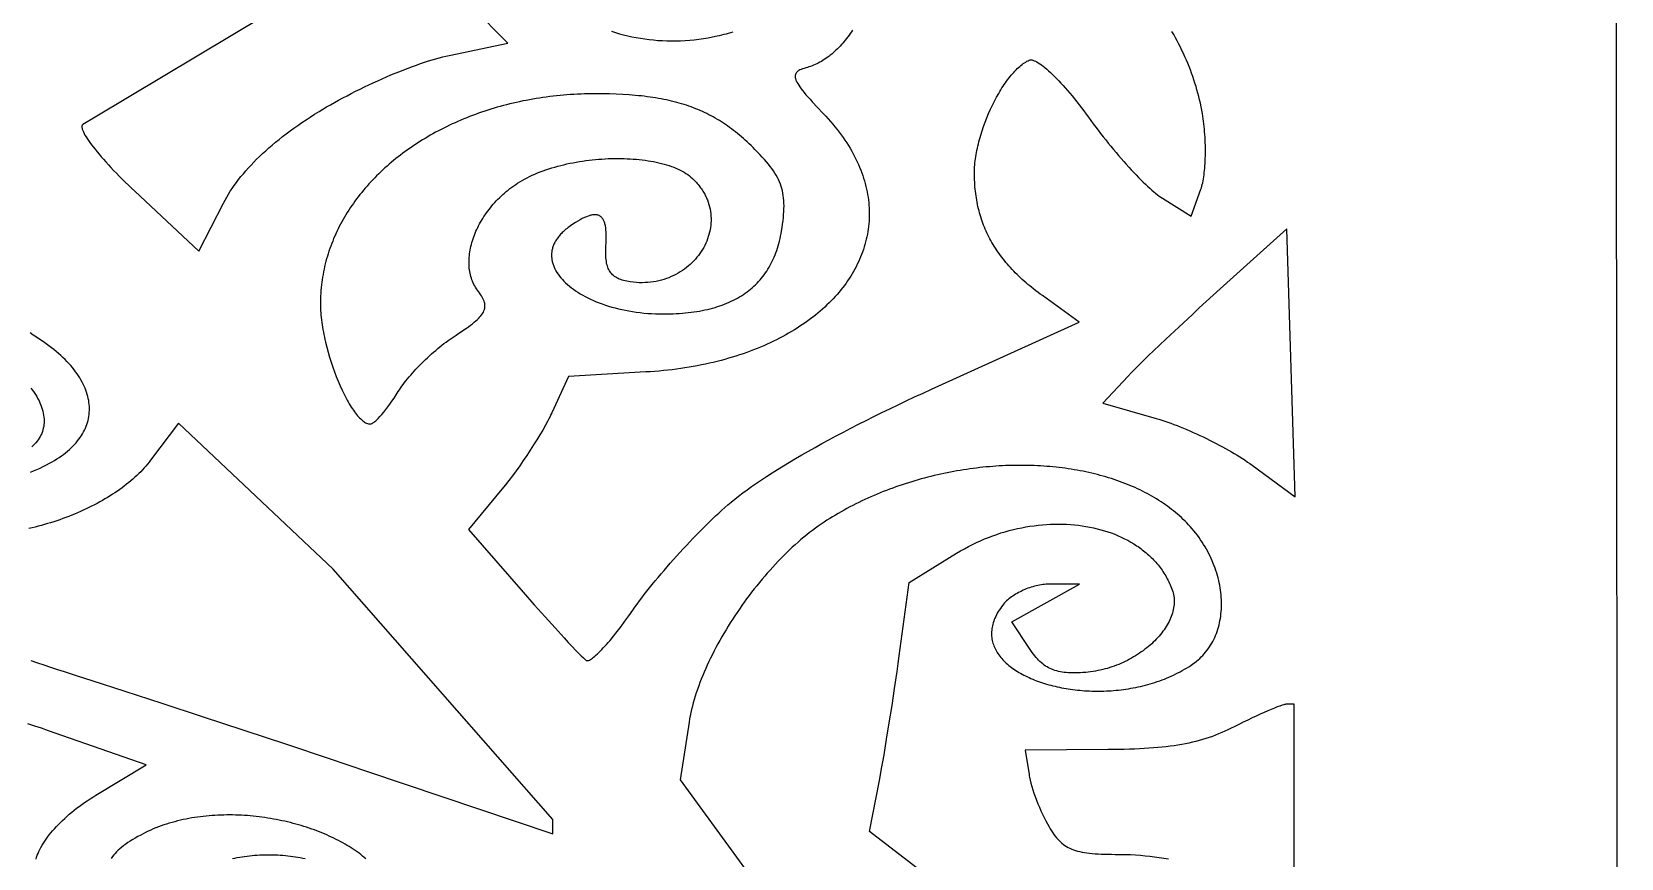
# Model space of a CAD drawing. Extents: x -500 to 500, y -999 to 1001.
# Drawn here: x 70.2 to 499.9, y 65.8 to 289.3 of the extents above; entities that cross this region are included whole.
import ezdxf

# ---------------------------------------------------------------- set-up
doc = ezdxf.new("R2010")
doc.units = 0
doc.layers.add('LAYER_1', color=18, linetype='CONTINUOUS')

msp = doc.modelspace()

# ---------------------------------------------------------------- linework, layer by layer
at = {"layer": 'LAYER_1'}
for points in [[(-0.07, -999.47), (499.93, -999.47), (497.95, 1000.53), (-500.07, 1000.53), (-500.07, -999.47)], [(184.93, 207.26), (185.69, 207.75), (186.41, 208.22), (187.08, 208.67), (187.72, 209.11), (188.31, 209.53), (188.87, 209.94), (189.38, 210.34), (189.86, 210.72), (190.3, 211.1), (190.7, 211.46), (191.06, 211.82), (191.39, 212.17), (191.68, 212.51), (191.94, 212.84), (192.16, 213.18), (192.34, 213.5), (192.49, 213.83), (192.55, 213.99), (192.61, 214.15), (192.65, 214.32), (192.69, 214.48), (192.72, 214.64), (192.74, 214.8), (192.75, 214.96), (192.76, 215.13), (192.76, 215.29), (192.75, 215.45), (192.73, 215.62), (192.7, 215.78), (192.63, 216.12), (192.52, 216.45), (192.38, 216.8), (192.22, 217.15), (192.03, 217.51), (191.8, 217.88), (191.55, 218.26), (191.28, 218.65), (190.97, 219.05), (190.7, 219.42), (190.44, 219.79), (190.2, 220.18), (189.98, 220.57), (189.77, 220.97), (189.57, 221.38), (189.4, 221.8), (189.23, 222.22), (189.09, 222.65), (188.95, 223.09), (188.84, 223.54), (188.74, 223.99), (188.65, 224.44), (188.58, 224.9), (188.52, 225.37), (188.48, 225.84), (188.45, 226.32), (188.44, 226.8), (188.44, 227.28), (188.46, 227.77), (188.48, 228.26), (188.53, 228.76), (188.59, 229.25), (188.66, 229.75), (188.74, 230.25), (188.84, 230.76), (188.95, 231.26), (189.08, 231.77), (189.22, 232.28), (189.37, 232.79), (189.53, 233.29), (189.71, 233.8), (189.9, 234.31), (190.11, 234.82), (190.32, 235.33), (190.55, 235.83), (190.79, 236.34), (191.05, 236.84), (191.31, 237.34), (191.59, 237.84), (191.88, 238.34), (192.18, 238.83), (192.49, 239.32), (192.82, 239.81), (193.15, 240.29), (193.5, 240.77), (193.86, 241.24), (194.23, 241.71), (194.61, 242.18), (195, 242.64), (195.41, 243.09), (195.82, 243.54), (196.25, 243.98), (196.68, 244.41), (197.13, 244.84), (197.58, 245.26), (198.05, 245.68), (198.53, 246.08), (199.01, 246.48), (199.51, 246.87), (200.01, 247.25), (200.53, 247.63), (201.06, 247.99), (201.59, 248.34), (202.2, 248.73), (202.83, 249.1), (203.48, 249.46), (204.15, 249.81), (204.83, 250.15), (205.53, 250.48), (206.25, 250.8), (206.98, 251.1), (207.72, 251.4), (208.47, 251.68), (209.24, 251.95), (210.02, 252.21), (210.81, 252.46), (211.61, 252.7), (212.42, 252.93), (213.24, 253.14), (214.07, 253.35), (214.9, 253.54), (215.74, 253.72), (216.59, 253.89), (217.44, 254.04), (218.3, 254.19), (219.16, 254.32), (220.02, 254.45), (220.89, 254.56), (221.75, 254.66), (222.62, 254.74), (223.49, 254.82), (224.36, 254.88), (225.23, 254.94), (226.09, 254.98), (226.95, 255.01), (227.81, 255.02), (228.66, 255.03), (229.51, 255.02), (230.36, 255), (231.2, 254.97), (232.03, 254.93), (232.85, 254.88), (233.66, 254.81), (234.47, 254.73), (235.27, 254.65), (236.05, 254.54), (236.83, 254.43), (237.59, 254.3), (238.34, 254.17), (239.07, 254.02), (239.79, 253.86), (240.5, 253.68), (241.19, 253.5), (241.87, 253.3), (242.53, 253.09), (243.17, 252.87), (243.79, 252.63), (244.39, 252.38), (244.98, 252.13), (245.54, 251.85), (246.08, 251.57), (246.6, 251.28), (247.1, 250.97), (247.57, 250.65), (248.02, 250.31), (248.44, 249.97), (248.84, 249.61), (249.12, 249.34), (249.39, 249.07), (249.66, 248.8), (249.91, 248.52), (250.16, 248.24), (250.39, 247.96), (250.62, 247.67), (250.84, 247.39), (251.06, 247.1), (251.26, 246.81), (251.46, 246.52), (251.65, 246.22), (251.83, 245.93), (252, 245.63), (252.16, 245.33), (252.32, 245.03), (252.47, 244.73), (252.61, 244.42), (252.74, 244.12), (252.87, 243.81), (253.1, 243.2), (253.3, 242.58), (253.46, 241.95), (253.6, 241.33), (253.71, 240.7), (253.8, 240.07), (253.85, 239.45), (253.88, 238.82), (253.88, 238.19), (253.85, 237.56), (253.79, 236.94), (253.71, 236.32), (253.61, 235.7), (253.47, 235.09), (253.32, 234.48), (253.14, 233.88), (252.93, 233.28), (252.7, 232.69), (252.45, 232.11), (252.18, 231.53), (251.88, 230.97), (251.56, 230.41), (251.22, 229.87), (250.85, 229.33), (250.47, 228.81), (250.07, 228.3), (249.64, 227.8), (249.2, 227.32), (248.74, 226.85), (248.25, 226.39), (247.75, 225.95), (247.23, 225.53), (246.7, 225.12), (246.14, 224.73), (245.57, 224.36), (244.99, 224), (244.38, 223.67), (243.77, 223.36), (243.13, 223.07), (242.48, 222.79), (241.82, 222.55), (241.14, 222.32), (240.45, 222.12), (239.74, 221.94), (239.03, 221.79), (238.3, 221.66), (237.55, 221.56), (236.8, 221.48), (236.04, 221.44), (235.26, 221.42), (234.47, 221.43), (233.68, 221.47), (232.87, 221.53), (232.05, 221.63), (231.57, 221.71), (231.1, 221.8), (230.65, 221.89), (230.23, 222), (229.82, 222.12), (229.44, 222.26), (229.07, 222.4), (228.72, 222.56), (228.4, 222.74), (228.09, 222.92), (227.8, 223.12), (227.52, 223.34), (227.27, 223.57), (227.03, 223.82), (226.81, 224.08), (226.61, 224.36), (226.42, 224.65), (226.25, 224.96), (226.1, 225.29), (225.96, 225.64), (225.84, 226.01), (225.73, 226.39), (225.64, 226.79), (225.57, 227.22), (225.51, 227.66), (225.46, 228.12), (225.43, 228.6), (225.41, 229.11), (225.4, 229.63), (225.41, 230.18), (225.43, 230.75), (225.46, 231.34), (225.51, 232.19), (225.54, 232.99), (225.55, 233.74), (225.54, 234.45), (225.51, 235.11), (225.46, 235.73), (225.39, 236.31), (225.3, 236.84), (225.24, 237.09), (225.18, 237.32), (225.12, 237.55), (225.05, 237.77), (224.97, 237.97), (224.89, 238.16), (224.8, 238.35), (224.71, 238.52), (224.61, 238.68), (224.5, 238.83), (224.39, 238.97), (224.28, 239.1), (224.15, 239.22), (224.03, 239.33), (223.89, 239.42), (223.75, 239.51), (223.61, 239.59), (223.45, 239.65), (223.3, 239.71), (223.13, 239.75), (222.96, 239.78), (222.78, 239.81), (222.6, 239.82), (222.41, 239.82), (222.22, 239.81), (222.01, 239.79), (221.8, 239.76), (221.59, 239.73), (221.37, 239.68), (221.14, 239.61), (220.9, 239.54), (220.66, 239.46), (220.16, 239.27), (219.63, 239.04), (219.07, 238.76), (218.48, 238.45), (217.87, 238.1), (217.22, 237.7), (216.55, 237.27), (215.85, 236.79), (215.53, 236.57), (215.23, 236.35), (214.94, 236.13), (214.66, 235.9), (214.39, 235.68), (214.13, 235.45), (213.88, 235.22), (213.64, 234.99), (213.41, 234.75), (213.19, 234.52), (212.98, 234.28), (212.78, 234.05), (212.59, 233.81), (212.41, 233.57), (212.24, 233.33), (212.07, 233.09), (211.92, 232.85), (211.78, 232.6), (211.65, 232.36), (211.53, 232.11), (211.41, 231.87), (211.31, 231.62), (211.21, 231.38), (211.13, 231.13), (211.05, 230.88), (210.98, 230.63), (210.92, 230.38), (210.87, 230.13), (210.83, 229.88), (210.8, 229.63), (210.78, 229.38), (210.76, 229.13), (210.76, 228.88), (210.76, 228.63), (210.77, 228.38), (210.79, 228.13), (210.82, 227.88), (210.86, 227.63), (210.9, 227.38), (210.96, 227.13), (211.02, 226.88), (211.09, 226.63), (211.17, 226.39), (211.25, 226.14), (211.35, 225.89), (211.45, 225.64), (211.68, 225.15), (211.93, 224.67), (212.22, 224.18), (212.54, 223.7), (212.89, 223.23), (213.27, 222.76), (213.67, 222.29), (214.1, 221.84), (214.57, 221.38), (215.05, 220.94), (215.57, 220.5), (216.11, 220.07), (216.68, 219.65), (217.27, 219.23), (217.88, 218.83), (218.52, 218.44), (219.19, 218.05), (219.88, 217.68), (220.59, 217.31), (221.32, 216.96), (222.08, 216.62), (222.85, 216.29), (223.65, 215.98), (224.47, 215.67), (225.31, 215.39), (226.16, 215.11), (227.04, 214.85), (227.93, 214.61), (228.85, 214.38), (229.78, 214.16), (230.73, 213.96), (231.69, 213.78), (232.67, 213.62), (233.67, 213.47), (234.68, 213.34), (235.7, 213.23), (236.75, 213.14), (237.8, 213.07), (238.87, 213.02), (239.95, 212.99), (241.04, 212.98), (241.92, 212.98), (242.78, 213), (243.63, 213.03), (244.47, 213.07), (245.3, 213.12), (246.12, 213.18), (246.92, 213.25), (247.71, 213.33), (248.49, 213.42), (249.26, 213.53), (250.02, 213.64), (250.76, 213.77), (251.49, 213.9), (252.21, 214.05), (252.92, 214.21), (253.62, 214.38), (254.3, 214.56), (254.97, 214.75), (255.63, 214.96), (256.28, 215.17), (256.92, 215.39), (257.54, 215.63), (258.15, 215.88), (258.75, 216.13), (259.34, 216.4), (259.92, 216.68), (260.48, 216.97), (261.04, 217.27), (261.58, 217.59), (262.1, 217.91), (262.62, 218.24), (263.13, 218.59), (263.62, 218.94), (264.1, 219.31), (264.57, 219.69), (265.02, 220.08), (265.47, 220.48), (265.9, 220.89), (266.32, 221.31), (266.73, 221.74), (267.13, 222.19), (267.51, 222.64), (267.88, 223.11), (268.24, 223.58), (268.59, 224.07), (268.93, 224.57), (269.25, 225.08), (269.57, 225.6), (269.87, 226.13), (270.15, 226.67), (270.43, 227.22), (270.7, 227.79), (270.95, 228.36), (271.19, 228.95), (271.42, 229.54), (271.63, 230.15), (271.84, 230.77), (272.03, 231.4), (272.21, 232.04), (272.38, 232.69), (272.54, 233.36), (272.68, 234.03), (272.82, 234.71), (272.94, 235.41), (273.09, 236.37), (273.22, 237.29), (273.33, 238.18), (273.43, 239.04), (273.5, 239.87), (273.56, 240.67), (273.59, 241.44), (273.6, 242.19), (273.59, 242.91), (273.56, 243.62), (273.5, 244.3), (273.41, 244.97), (273.31, 245.62), (273.17, 246.25), (273.02, 246.88), (272.83, 247.49), (272.62, 248.1), (272.38, 248.7), (272.11, 249.3), (271.81, 249.89), (271.48, 250.48), (271.12, 251.08), (270.73, 251.68), (270.31, 252.28), (269.86, 252.88), (269.38, 253.5), (268.86, 254.13), (268.3, 254.77), (267.72, 255.42), (267.09, 256.09), (266.44, 256.77), (265.74, 257.48), (265.22, 258), (264.7, 258.51), (264.18, 259.01), (263.65, 259.49), (263.13, 259.97), (262.61, 260.44), (262.08, 260.89), (261.55, 261.34), (261.02, 261.77), (260.49, 262.2), (259.96, 262.62), (259.42, 263.02), (258.89, 263.42), (258.34, 263.81), (257.8, 264.18), (257.25, 264.55), (256.7, 264.91), (256.15, 265.26), (255.59, 265.6), (255.03, 265.93), (254.46, 266.25), (253.89, 266.56), (253.31, 266.86), (252.73, 267.16), (252.14, 267.44), (251.55, 267.72), (250.95, 267.98), (250.34, 268.24), (249.73, 268.49), (249.11, 268.74), (248.49, 268.97), (247.86, 269.19), (247.22, 269.41), (246.57, 269.62), (245.92, 269.82), (245.25, 270.02), (244.58, 270.2), (243.91, 270.38), (243.22, 270.55), (242.52, 270.71), (241.82, 270.86), (241.1, 271.01), (240.38, 271.15), (239.65, 271.28), (238.9, 271.41), (238.15, 271.53), (237.38, 271.64), (236.61, 271.74), (235.82, 271.84), (235.03, 271.93), (234.22, 272.01), (233.4, 272.09), (231.73, 272.22), (230, 272.33), (228.23, 272.41), (226.4, 272.47), (224.52, 272.51), (222.58, 272.52), (221.61, 272.51), (220.65, 272.5), (219.68, 272.48), (218.73, 272.45), (217.77, 272.4), (216.82, 272.35), (215.87, 272.3), (214.93, 272.23), (213.99, 272.15), (213.05, 272.07), (212.12, 271.97), (211.19, 271.87), (210.26, 271.76), (209.34, 271.64), (208.42, 271.51), (207.51, 271.37), (206.6, 271.23), (205.7, 271.08), (204.8, 270.91), (203.9, 270.74), (203.01, 270.57), (202.12, 270.38), (201.24, 270.19), (200.36, 269.98), (199.49, 269.77), (198.62, 269.56), (197.76, 269.33), (196.9, 269.1), (196.05, 268.86), (195.2, 268.61), (194.36, 268.35), (193.52, 268.09), (192.69, 267.81), (191.86, 267.54), (191.04, 267.25), (190.22, 266.95), (189.41, 266.65), (188.61, 266.35), (187.81, 266.03), (187.02, 265.71), (186.23, 265.38), (185.45, 265.04), (184.67, 264.7), (183.9, 264.35), (183.14, 263.99), (182.38, 263.62), (181.63, 263.25), (180.89, 262.88), (180.15, 262.49), (179.42, 262.1), (178.7, 261.7), (177.98, 261.3), (177.27, 260.89), (176.56, 260.47), (175.87, 260.05), (175.18, 259.62), (174.49, 259.18), (173.82, 258.74), (173.15, 258.29), (172.49, 257.84), (171.83, 257.38), (171.18, 256.91), (170.54, 256.44), (169.91, 255.96), (169.29, 255.48), (168.67, 254.99), (168.06, 254.49), (167.46, 253.99), (166.87, 253.49), (166.28, 252.98), (165.7, 252.46), (165.13, 251.94), (164.57, 251.41), (164.02, 250.87), (163.47, 250.34), (162.94, 249.79), (162.41, 249.24), (161.89, 248.69), (161.38, 248.13), (160.87, 247.57), (160.38, 247), (159.89, 246.42), (159.42, 245.85), (158.95, 245.26), (158.49, 244.67), (158.04, 244.08), (157.6, 243.48), (157.17, 242.88), (156.75, 242.28), (156.34, 241.66), (155.93, 241.05), (155.54, 240.43), (155.15, 239.81), (154.78, 239.18), (154.41, 238.54), (154.06, 237.91), (153.71, 237.27), (153.38, 236.62), (153.05, 235.97), (152.74, 235.32), (152.43, 234.67), (152.14, 234.01), (151.85, 233.34), (151.58, 232.67), (151.31, 232), (151.06, 231.33), (150.82, 230.65), (150.58, 229.97), (150.36, 229.28), (150.15, 228.59), (149.95, 227.9), (149.76, 227.21), (149.58, 226.51), (149.41, 225.81), (149.26, 225.1), (149.11, 224.4), (148.98, 223.68), (148.86, 222.97), (148.74, 222.25), (148.64, 221.54), (148.56, 220.81), (148.48, 220.09), (148.41, 219.36), (148.36, 218.63), (148.32, 217.9), (148.29, 217.16), (148.27, 216.42), (148.26, 215.68), (148.27, 215.1), (148.29, 214.5), (148.32, 213.89), (148.36, 213.27), (148.41, 212.64), (148.47, 212), (148.55, 211.36), (148.63, 210.71), (148.73, 210.06), (148.83, 209.4), (148.94, 208.73), (149.07, 208.06), (149.2, 207.39), (149.34, 206.71), (149.49, 206.03), (149.64, 205.35), (149.98, 203.99), (150.35, 202.63), (150.75, 201.28), (151.17, 199.93), (151.61, 198.61), (152.08, 197.3), (152.57, 196.02), (153.07, 194.77), (153.59, 193.56), (154.12, 192.39), (154.39, 191.82), (154.66, 191.27), (154.94, 190.73), (155.22, 190.2), (155.49, 189.68), (155.77, 189.18), (156.05, 188.7), (156.34, 188.23), (156.62, 187.78), (156.9, 187.34), (157.19, 186.93), (157.47, 186.53), (157.75, 186.15), (158.03, 185.79), (158.31, 185.45), (158.59, 185.14), (158.87, 184.84), (159.15, 184.57), (159.42, 184.32), (159.7, 184.09), (159.97, 183.89), (160.23, 183.71), (160.5, 183.56), (160.76, 183.44), (161.02, 183.34), (161.27, 183.27), (161.52, 183.22), (161.76, 183.21), (161.88, 183.22), (162.01, 183.25), (162.15, 183.31), (162.3, 183.39), (162.46, 183.49), (162.64, 183.61), (162.82, 183.74), (163.01, 183.9), (163.22, 184.08), (163.43, 184.27), (163.87, 184.72), (164.35, 185.22), (164.85, 185.79), (165.38, 186.42), (165.92, 187.1), (166.47, 187.82), (167.04, 188.59), (167.61, 189.4), (168.18, 190.24), (168.75, 191.11), (169.32, 192), (169.61, 192.46), (169.92, 192.93), (170.26, 193.41), (170.62, 193.9), (170.99, 194.4), (171.39, 194.9), (171.8, 195.41), (172.23, 195.93), (172.68, 196.45), (173.14, 196.97), (173.61, 197.5), (174.1, 198.02), (174.59, 198.55), (175.1, 199.07), (175.62, 199.59), (176.15, 200.11), (176.68, 200.63), (177.22, 201.14), (177.77, 201.65), (178.32, 202.15), (178.88, 202.64), (179.43, 203.12), (179.99, 203.6), (180.55, 204.06), (181.11, 204.51), (181.67, 204.95), (182.23, 205.37), (182.78, 205.78), (183.33, 206.18), (183.87, 206.56), (184.4, 206.92)], [(391.53, 219.74), (389.66, 218.05), (387.77, 216.33), (385.88, 214.6), (383.99, 212.86), (380.3, 209.43), (376.79, 206.13), (375.13, 204.56), (373.56, 203.06), (372.09, 201.64), (370.73, 200.31), (369.49, 199.1), (368.39, 197.99), (367.44, 197.02), (366.65, 196.19), (359.79, 188.88), (374.2, 184.74), (374.95, 184.51), (375.73, 184.27), (376.52, 184.01), (377.33, 183.73), (378.16, 183.43), (378.99, 183.12), (379.85, 182.79), (380.71, 182.45), (381.58, 182.1), (382.46, 181.73), (383.34, 181.35), (384.23, 180.96), (385.11, 180.56), (386, 180.15), (386.89, 179.73), (387.78, 179.3), (388.66, 178.87), (389.53, 178.42), (390.4, 177.98), (391.25, 177.53), (392.1, 177.07), (392.93, 176.62), (393.75, 176.16), (394.55, 175.69), (395.34, 175.23), (396.1, 174.77), (396.84, 174.31), (397.57, 173.85), (398.26, 173.4), (398.93, 172.94), (399.57, 172.5), (400.18, 172.05), (411.76, 163.52), (409.56, 235.98)]]:
    msp.add_lwpolyline(points, close=True, dxfattribs=at)
for points in [[(179.7, 321.55), (87.36, 266.18), (84.08, 264.25), (84.01, 264.2), (83.94, 264.13), (83.88, 264.06), (83.84, 263.97), (83.81, 263.88), (83.79, 263.77), (83.78, 263.66), (83.78, 263.53), (83.79, 263.4), (83.82, 263.26), (83.85, 263.11), (83.89, 262.95), (84.01, 262.6), (84.18, 262.23), (84.38, 261.82), (84.62, 261.37), (84.9, 260.9), (85.22, 260.4), (85.57, 259.88), (85.96, 259.32), (86.39, 258.74), (86.85, 258.14), (87.34, 257.51), (87.87, 256.86), (88.42, 256.2), (89.01, 255.51), (89.62, 254.8), (90.27, 254.08), (90.94, 253.34), (91.64, 252.58), (92.37, 251.81), (93.12, 251.03), (93.89, 250.24), (94.69, 249.44), (95.51, 248.63), (96.35, 247.81), (97.21, 246.98), (98.09, 246.15), (115.38, 229.98), (122.05, 242.91), (122.48, 243.72), (122.93, 244.53), (123.41, 245.34), (123.91, 246.14), (124.44, 246.94), (124.99, 247.74), (125.56, 248.54), (126.16, 249.33), (126.78, 250.12), (127.43, 250.91), (128.1, 251.69), (128.8, 252.47), (129.51, 253.25), (130.26, 254.03), (131.03, 254.81), (131.82, 255.58), (132.64, 256.35), (133.48, 257.12), (134.34, 257.89), (135.24, 258.65), (136.15, 259.42), (137.1, 260.18), (138.06, 260.94), (139.05, 261.7), (140.07, 262.46), (141.11, 263.21), (142.18, 263.97), (143.28, 264.72), (144.4, 265.47), (145.54, 266.23), (146.71, 266.98), (147.91, 267.73), (148.92, 268.34), (149.95, 268.95), (151.01, 269.57), (152.09, 270.18), (153.2, 270.79), (154.32, 271.4), (155.47, 272), (156.62, 272.6), (157.79, 273.19), (158.97, 273.78), (160.16, 274.36), (161.36, 274.93), (162.55, 275.48), (163.75, 276.03), (164.95, 276.57), (166.15, 277.09), (167.34, 277.6), (168.52, 278.09), (169.7, 278.57), (170.86, 279.03), (172.01, 279.47), (173.14, 279.9), (174.25, 280.3), (175.34, 280.69), (176.41, 281.05), (177.45, 281.39), (178.46, 281.71), (179.45, 282), (180.4, 282.27), (181.32, 282.51), (182.2, 282.72), (183.04, 282.9), (198.97, 286.19), (189.33, 295.97)], [(292.13, 289.73), (291.82, 289.26), (291.51, 288.8), (291.18, 288.35), (290.85, 287.91), (290.52, 287.47), (290.17, 287.05), (289.83, 286.63), (289.48, 286.22), (289.12, 285.81), (288.76, 285.42), (288.39, 285.04), (288.02, 284.66), (287.64, 284.3), (287.26, 283.95), (286.88, 283.6), (286.49, 283.27), (286.1, 282.95), (285.71, 282.64), (285.31, 282.34), (284.91, 282.06), (284.5, 281.78), (284.1, 281.52), (283.69, 281.28), (283.28, 281.04), (282.86, 280.82), (282.45, 280.61), (282.03, 280.42), (281.61, 280.24), (281.19, 280.07), (280.77, 279.92), (280.35, 279.79), (279.93, 279.67), (279.46, 279.54), (279.02, 279.4), (278.62, 279.26), (278.25, 279.11), (277.92, 278.96), (277.62, 278.79), (277.49, 278.71), (277.36, 278.62), (277.25, 278.53), (277.14, 278.43), (277.05, 278.34), (276.96, 278.24), (276.88, 278.13), (276.82, 278.02), (276.76, 277.91), (276.71, 277.79), (276.67, 277.67), (276.65, 277.55), (276.63, 277.42), (276.62, 277.29), (276.62, 277.15), (276.63, 277), (276.65, 276.85), (276.68, 276.7), (276.73, 276.54), (276.78, 276.38), (276.84, 276.21), (276.91, 276.03), (277.09, 275.66), (277.31, 275.26), (277.57, 274.84), (277.88, 274.39), (278.22, 273.9), (278.62, 273.39), (279.05, 272.85), (279.53, 272.27), (280.06, 271.66), (280.63, 271.02), (281.25, 270.34), (282.62, 268.85), (284.19, 267.21), (284.87, 266.5), (285.52, 265.78), (286.16, 265.06), (286.78, 264.33), (287.38, 263.61), (287.96, 262.89), (288.51, 262.16), (289.05, 261.43), (289.58, 260.7), (290.08, 259.97), (290.56, 259.24), (291.02, 258.51), (291.47, 257.77), (291.89, 257.04), (292.3, 256.31), (292.69, 255.57), (293.06, 254.83), (293.41, 254.1), (293.74, 253.36), (294.05, 252.63), (294.35, 251.89), (294.63, 251.16), (294.88, 250.42), (295.13, 249.69), (295.35, 248.95), (295.55, 248.22), (295.74, 247.48), (295.91, 246.75), (296.06, 246.02), (296.19, 245.29), (296.31, 244.56), (296.41, 243.83), (296.49, 243.11), (296.56, 242.38), (296.6, 241.66), (296.63, 240.94), (296.64, 240.22), (296.64, 239.5), (296.62, 238.79), (296.58, 238.07), (296.52, 237.36), (296.45, 236.66), (296.36, 235.95), (296.26, 235.25), (296.14, 234.55), (296, 233.85), (295.84, 233.16), (295.67, 232.47), (295.49, 231.78), (295.28, 231.09), (295.06, 230.41), (294.83, 229.73), (294.58, 229.06), (294.31, 228.39), (294.03, 227.72), (293.73, 227.06), (293.42, 226.4), (293.09, 225.75), (292.75, 225.1), (292.39, 224.46), (292.01, 223.82), (291.62, 223.18), (291.22, 222.55), (290.8, 221.92), (290.36, 221.3), (289.91, 220.69), (289.45, 220.08), (288.97, 219.47), (288.47, 218.87), (287.96, 218.28), (287.44, 217.69), (286.9, 217.11), (286.35, 216.53), (285.78, 215.96), (285.2, 215.4), (284.61, 214.84), (284, 214.29), (283.38, 213.74), (282.74, 213.21), (282.09, 212.67), (281.43, 212.15), (280.75, 211.63), (280.06, 211.12), (279.36, 210.62), (278.64, 210.12), (277.91, 209.63), (277.16, 209.15), (276.41, 208.68), (275.63, 208.21), (274.85, 207.75), (274.05, 207.3), (273.25, 206.86), (272.42, 206.43), (271.59, 206), (270.74, 205.58), (269.88, 205.17), (269.01, 204.77), (268.12, 204.38), (267.23, 204), (266.32, 203.63), (265.39, 203.26), (264.46, 202.91), (263.52, 202.56), (262.56, 202.23), (261.59, 201.9), (260.61, 201.58), (259.61, 201.27), (258.61, 200.98), (257.59, 200.69), (256.57, 200.41), (255.53, 200.15), (254.48, 199.89), (253.42, 199.64), (252.34, 199.41), (251.26, 199.18), (250.16, 198.97), (249.06, 198.76), (247.94, 198.57), (246.82, 198.39), (245.68, 198.22), (244.53, 198.06), (243.37, 197.91), (242.2, 197.78), (241.02, 197.65), (239.83, 197.54), (238.63, 197.44), (237.42, 197.35), (236.2, 197.28), (215.36, 196.09), (210.84, 186.26), (210.6, 185.75), (210.34, 185.21), (210.06, 184.65), (209.75, 184.07), (209.1, 182.86), (208.38, 181.59), (207.61, 180.28), (206.78, 178.92), (205.91, 177.54), (205.01, 176.13), (204.07, 174.73), (203.12, 173.32), (202.15, 171.93), (201.17, 170.57), (200.19, 169.24), (199.22, 167.95), (198.26, 166.73), (197.31, 165.57), (188.3, 154.7), (203.08, 137.77), (206.09, 134.33), (209, 131.07), (211.71, 128.05), (214.18, 125.36), (215.29, 124.15), (216.32, 123.06), (217.25, 122.08), (218.07, 121.23), (218.77, 120.52), (219.35, 119.95), (219.8, 119.54), (219.97, 119.4), (220.1, 119.29), (220.16, 119.26), (220.23, 119.24), (220.3, 119.22), (220.38, 119.22), (220.47, 119.22), (220.56, 119.24), (220.77, 119.29), (220.99, 119.39), (221.24, 119.52), (221.51, 119.69), (221.79, 119.89), (222.1, 120.13), (222.43, 120.4), (222.77, 120.7), (223.14, 121.03), (223.52, 121.39), (223.91, 121.79), (224.32, 122.21), (224.74, 122.66), (225.18, 123.13), (225.63, 123.63), (226.09, 124.16), (226.56, 124.71), (227.53, 125.88), (228.53, 127.14), (229.56, 128.48), (230.61, 129.89), (231.68, 131.37), (232.75, 132.9), (233.3, 133.7), (233.89, 134.51), (234.51, 135.36), (235.15, 136.22), (235.82, 137.1), (236.52, 137.99), (237.25, 138.91), (237.99, 139.83), (238.76, 140.77), (239.54, 141.72), (240.35, 142.67), (241.17, 143.63), (242, 144.6), (242.85, 145.56), (243.7, 146.53), (244.57, 147.5), (245.44, 148.46), (246.33, 149.42), (247.21, 150.37), (248.1, 151.32), (248.99, 152.25), (249.88, 153.17), (250.76, 154.08), (251.65, 154.97), (252.52, 155.84), (253.39, 156.7), (254.25, 157.53), (255.11, 158.34), (255.95, 159.13), (256.77, 159.89), (257.58, 160.62), (258.38, 161.32), (259.29, 162.1), (260.28, 162.9), (261.33, 163.72), (262.44, 164.56), (263.61, 165.42), (264.85, 166.3), (266.14, 167.19), (267.49, 168.1), (268.9, 169.03), (270.36, 169.97), (271.88, 170.92), (273.44, 171.89), (275.06, 172.87), (276.73, 173.86), (278.45, 174.86), (280.21, 175.86), (282.01, 176.88), (283.86, 177.91), (285.75, 178.94), (287.69, 179.98), (289.66, 181.03), (291.67, 182.08), (293.71, 183.13), (295.79, 184.19), (297.91, 185.24), (300.05, 186.3), (302.23, 187.36), (304.43, 188.43), (306.66, 189.48), (308.92, 190.54), (311.21, 191.6), (313.51, 192.65), (353.43, 210.72), (343.44, 217.94), (342.85, 218.37), (342.27, 218.8), (341.71, 219.23), (341.15, 219.66), (340.61, 220.1), (340.07, 220.54), (339.54, 220.98), (339.03, 221.42), (338.52, 221.86), (338.02, 222.31), (337.54, 222.76), (337.06, 223.21), (336.59, 223.66), (336.13, 224.12), (335.69, 224.58), (335.25, 225.04), (334.82, 225.5), (334.4, 225.97), (333.99, 226.44), (333.59, 226.91), (333.2, 227.39), (332.82, 227.87), (332.45, 228.35), (332.09, 228.83), (331.73, 229.32), (331.39, 229.81), (331.06, 230.3), (330.73, 230.8), (330.42, 231.3), (330.11, 231.8), (329.82, 232.3), (329.53, 232.81), (329.25, 233.32), (328.98, 233.84), (328.72, 234.36), (328.47, 234.88), (328.23, 235.41), (328, 235.94), (327.78, 236.47), (327.56, 237.01), (327.36, 237.55), (327.16, 238.1), (326.98, 238.64), (326.8, 239.2), (326.63, 239.75), (326.47, 240.31), (326.32, 240.88), (326.18, 241.45), (326.04, 242.02), (325.92, 242.59), (325.8, 243.18), (325.69, 243.76), (325.6, 244.35), (325.51, 244.94), (325.43, 245.54), (325.35, 246.14), (325.29, 246.75), (325.23, 247.36), (325.19, 247.98), (325.15, 248.6), (325.12, 249.23), (325.1, 249.86), (325.09, 250.49), (325.08, 251.13), (325.09, 251.65), (325.1, 252.18), (325.13, 252.72), (325.17, 253.26), (325.22, 253.81), (325.29, 254.37), (325.36, 254.93), (325.44, 255.49), (325.53, 256.07), (325.63, 256.64), (325.75, 257.22), (325.87, 257.8), (326, 258.38), (326.14, 258.97), (326.29, 259.56), (326.44, 260.15), (326.61, 260.74), (326.78, 261.33), (327.15, 262.52), (327.55, 263.7), (327.98, 264.87), (328.44, 266.03), (328.92, 267.18), (329.42, 268.32), (329.95, 269.43), (330.49, 270.52), (331.06, 271.58), (331.64, 272.61), (331.93, 273.12), (332.23, 273.61), (332.53, 274.09), (332.84, 274.57), (333.15, 275.03), (333.46, 275.49), (333.77, 275.93), (334.09, 276.36), (334.4, 276.78), (334.72, 277.18), (335.04, 277.57), (335.37, 277.95), (335.69, 278.32), (336.01, 278.67), (336.34, 279.01), (336.66, 279.33), (336.99, 279.63), (337.31, 279.92), (337.64, 280.2), (337.97, 280.45), (338.29, 280.69), (338.61, 280.91), (338.94, 281.11), (339.26, 281.3), (339.58, 281.46), (339.9, 281.61), (340, 281.64), (340.11, 281.67), (340.23, 281.68), (340.35, 281.68), (340.48, 281.68), (340.62, 281.66), (340.76, 281.63), (340.91, 281.59), (341.07, 281.53), (341.24, 281.47), (341.58, 281.32), (341.95, 281.13), (342.35, 280.89), (342.76, 280.62), (343.19, 280.32), (343.65, 279.97), (344.12, 279.59), (344.61, 279.18), (345.12, 278.73), (345.64, 278.26), (346.18, 277.75), (346.73, 277.21), (347.3, 276.64), (347.87, 276.04), (348.46, 275.42), (349.05, 274.77), (349.65, 274.09), (350.26, 273.4), (350.88, 272.67), (351.5, 271.93), (352.13, 271.16), (352.76, 270.38), (353.39, 269.57), (354.02, 268.75), (354.66, 267.91), (355.29, 267.05), (355.92, 266.18), (356.55, 265.3), (357.2, 264.42), (357.86, 263.53), (358.53, 262.65), (359.2, 261.78), (359.88, 260.9), (360.57, 260.03), (361.26, 259.17), (361.96, 258.32), (362.66, 257.48), (363.36, 256.65), (364.05, 255.83), (364.75, 255.02), (365.44, 254.23), (366.13, 253.46), (366.81, 252.71), (367.49, 251.97), (368.15, 251.26), (368.81, 250.57), (369.45, 249.9), (370.09, 249.26), (370.71, 248.65), (371.31, 248.06), (371.9, 247.5), (372.47, 246.98), (373.03, 246.48), (373.56, 246.02), (374.07, 245.6), (374.56, 245.21), (375.02, 244.86), (375.47, 244.55), (375.88, 244.28), (383.65, 239.43), (386.31, 246.73), (386.44, 247.12), (386.57, 247.54), (386.69, 247.99), (386.8, 248.46), (386.9, 248.96), (386.99, 249.49), (387.08, 250.03), (387.16, 250.6), (387.23, 251.19), (387.3, 251.79), (387.36, 252.42), (387.4, 253.05), (387.45, 253.71), (387.48, 254.37), (387.5, 255.05), (387.52, 255.74), (387.53, 256.44), (387.53, 257.15), (387.53, 257.86), (387.51, 258.58), (387.49, 259.3), (387.46, 260.03), (387.42, 260.76), (387.37, 261.49), (387.32, 262.21), (387.26, 262.94), (387.19, 263.66), (387.11, 264.38), (387.02, 265.09), (386.92, 265.79), (386.82, 266.48), (386.71, 267.16), (386.54, 268.09), (386.36, 269.02), (386.16, 269.94), (385.95, 270.86), (385.73, 271.78), (385.49, 272.69), (385.24, 273.6), (384.98, 274.51), (384.7, 275.41), (384.41, 276.31), (384.1, 277.21), (383.79, 278.1), (383.45, 278.99), (383.11, 279.88), (382.75, 280.76), (382.38, 281.64), (382, 282.51), (381.6, 283.38), (381.19, 284.25), (380.77, 285.11), (380.33, 285.97), (379.89, 286.83), (379.43, 287.68), (378.96, 288.52), (378.47, 289.37)], [(226.95, 289.43), (228.03, 289.08), (229.12, 288.76), (230.23, 288.47), (231.35, 288.2), (232.48, 287.95), (233.63, 287.72), (234.79, 287.52), (235.96, 287.35), (237.14, 287.19), (238.33, 287.07), (239.53, 286.97), (240.74, 286.89), (241.95, 286.85), (243.17, 286.82), (244.4, 286.83), (245.63, 286.86), (246.86, 286.92), (248.1, 287.01), (249.34, 287.13), (250.58, 287.27), (251.82, 287.45), (253.06, 287.65), (254.3, 287.88), (255.54, 288.15), (256.16, 288.29), (256.77, 288.44), (257.39, 288.6), (258.01, 288.76), (258.62, 288.94), (259.24, 289.12), (259.85, 289.31)], [(69.85, 170.18), (70.72, 170.53), (71.6, 170.9), (72.47, 171.29), (73.33, 171.7), (74.19, 172.13), (75.04, 172.58), (75.73, 172.96), (76.4, 173.36), (77.04, 173.76), (77.66, 174.16), (78.26, 174.58), (78.84, 175), (79.39, 175.43), (79.92, 175.87), (80.43, 176.31), (80.91, 176.76), (81.37, 177.22), (81.81, 177.68), (82.22, 178.15), (82.62, 178.62), (82.99, 179.1), (83.33, 179.59), (83.66, 180.08), (83.96, 180.57), (84.24, 181.07), (84.5, 181.58), (84.73, 182.09), (84.94, 182.6), (85.13, 183.12), (85.29, 183.64), (85.44, 184.16), (85.56, 184.69), (85.65, 185.22), (85.73, 185.76), (85.78, 186.3), (85.81, 186.84), (85.82, 187.38), (85.8, 187.92), (85.76, 188.47), (85.7, 189.02), (85.62, 189.57), (85.51, 190.12), (85.38, 190.68), (85.23, 191.23), (85.06, 191.79), (84.86, 192.34), (84.64, 192.9), (84.4, 193.46), (84.14, 194.02), (83.85, 194.57), (83.54, 195.13), (83.21, 195.69), (82.86, 196.24), (82.48, 196.8), (82.08, 197.35), (81.66, 197.9), (81.22, 198.46), (80.75, 199), (80.27, 199.55), (79.75, 200.1), (79.22, 200.64), (78.67, 201.18), (78.09, 201.72), (77.49, 202.26), (76.87, 202.79), (76.22, 203.32), (75.55, 203.85), (74.86, 204.37), (74.15, 204.89), (73.42, 205.41), (72.45, 206.07), (71.53, 206.69), (70.64, 207.28), (69.78, 207.83)], [(70.01, 192.95), (70.44, 192.37), (70.85, 191.78), (71.22, 191.2), (71.57, 190.62), (71.89, 190.05), (72.19, 189.48), (72.45, 188.91), (72.68, 188.35), (72.89, 187.8), (73.07, 187.25), (73.22, 186.7), (73.34, 186.16), (73.44, 185.63), (73.51, 185.1), (73.55, 184.58), (73.57, 184.07), (73.55, 183.56), (73.51, 183.06), (73.45, 182.57), (73.35, 182.09), (73.23, 181.61), (73.09, 181.15), (72.92, 180.69), (72.72, 180.24), (72.49, 179.8), (72.24, 179.37), (71.97, 178.96), (71.67, 178.55), (71.34, 178.15), (70.99, 177.76), (70.61, 177.38), (70.21, 177.02)], [(70, 119.26), (71.75, 118.65), (73.52, 118.05), (75.32, 117.44), (77.15, 116.85), (79.01, 116.25), (82.52, 115.13), (86.45, 113.87), (95.36, 110.98), (105.41, 107.7), (116.27, 104.14), (127.6, 100.4), (139.06, 96.6), (150.32, 92.84), (161.03, 89.25), (211.13, 72.38), (211.13, 76.26), (181.4, 110.11), (151.67, 143.97), (109.92, 183.44), (102.37, 173.43), (101.96, 172.9), (101.54, 172.37), (101.1, 171.85), (100.64, 171.34), (100.17, 170.82), (99.68, 170.32), (99.17, 169.82), (98.66, 169.32), (98.12, 168.83), (97.57, 168.34), (97.01, 167.86), (96.44, 167.38), (95.85, 166.91), (95.25, 166.44), (94.64, 165.98), (94.01, 165.53), (93.37, 165.08), (92.73, 164.64), (92.07, 164.2), (91.39, 163.78), (90.71, 163.35), (90.02, 162.94), (89.32, 162.53), (88.61, 162.13), (87.88, 161.73), (87.15, 161.35), (86.42, 160.97), (85.67, 160.6), (84.91, 160.23), (84.15, 159.88), (83.38, 159.53), (82.6, 159.19), (81.82, 158.86), (81.03, 158.53), (80.23, 158.22), (79.43, 157.91), (78.62, 157.62), (77.8, 157.33), (76.98, 157.05), (76.16, 156.78), (75.33, 156.52), (74.5, 156.27), (73.67, 156.03), (72.83, 155.79), (71.99, 155.57), (71.15, 155.36), (70.3, 155.16), (69.45, 154.97)], [(319.75, 55.24), (296.68, 73.02), (299.38, 86.84), (299.67, 88.35), (299.98, 90.02), (300.3, 91.84), (300.64, 93.78), (301.35, 97.96), (302.07, 102.44), (302.8, 107.07), (303.5, 111.72), (304.16, 116.25), (304.47, 118.42), (304.76, 120.52), (307.43, 140.37), (320.25, 148.26), (321.3, 148.89), (322.37, 149.5), (323.44, 150.08), (324.52, 150.63), (325.61, 151.15), (326.7, 151.65), (327.8, 152.12), (328.91, 152.56), (330.02, 152.98), (331.13, 153.37), (332.25, 153.74), (333.37, 154.08), (334.49, 154.39), (335.61, 154.68), (336.73, 154.94), (337.85, 155.17), (338.97, 155.38), (340.09, 155.57), (341.21, 155.72), (342.32, 155.86), (343.44, 155.97), (344.54, 156.05), (345.64, 156.11), (346.74, 156.14), (347.83, 156.15), (348.92, 156.13), (349.99, 156.09), (351.06, 156.03), (352.12, 155.94), (353.17, 155.82), (354.21, 155.69), (355.24, 155.53), (356.26, 155.34), (357.26, 155.13), (358.25, 154.9), (359.23, 154.64), (360.2, 154.36), (361.15, 154.06), (362.08, 153.74), (363, 153.39), (363.91, 153.01), (364.79, 152.62), (365.66, 152.2), (366.51, 151.76), (367.34, 151.3), (368.14, 150.81), (368.54, 150.56), (368.93, 150.31), (369.32, 150.05), (369.7, 149.78), (370.08, 149.51), (370.45, 149.23), (370.81, 148.94), (371.17, 148.65), (371.52, 148.36), (371.87, 148.06), (372.21, 147.75), (372.54, 147.44), (372.87, 147.13), (373.19, 146.8), (373.51, 146.48), (373.82, 146.14), (374.12, 145.81), (374.42, 145.46), (374.71, 145.11), (374.99, 144.76), (375.27, 144.4), (375.54, 144.04), (375.8, 143.67), (376.05, 143.29), (376.3, 142.91), (376.54, 142.53), (376.78, 142.13), (377, 141.74), (377.22, 141.34), (377.43, 140.93), (377.64, 140.52), (377.83, 140.1), (378.02, 139.68), (378.2, 139.26), (378.37, 138.82), (378.54, 138.39), (378.68, 137.95), (378.81, 137.52), (378.91, 137.08), (378.98, 136.63), (379.04, 136.19), (379.07, 135.74), (379.09, 135.29), (379.08, 134.84), (379.05, 134.38), (379, 133.93), (378.93, 133.47), (378.84, 133.01), (378.73, 132.56), (378.6, 132.1), (378.46, 131.64), (378.29, 131.19), (378.11, 130.73), (377.91, 130.27), (377.69, 129.82), (377.46, 129.37), (377.21, 128.92), (376.94, 128.47), (376.65, 128.03), (376.35, 127.59), (376.04, 127.15), (375.71, 126.72), (375.36, 126.29), (375, 125.86), (374.63, 125.44), (374.24, 125.03), (373.84, 124.62), (373.43, 124.21), (373, 123.81), (372.56, 123.42), (372.11, 123.03), (371.65, 122.65), (371.17, 122.28), (370.68, 121.91), (370.19, 121.56), (369.68, 121.21), (369.16, 120.87), (368.63, 120.53), (368.1, 120.21), (367.55, 119.9), (366.99, 119.59), (366.43, 119.3), (365.86, 119.01), (365.28, 118.74), (364.69, 118.48), (364.09, 118.22), (363.49, 117.98), (362.88, 117.76), (362.27, 117.54), (361.65, 117.34), (361.02, 117.14), (360.39, 116.97), (359.75, 116.8), (359.11, 116.65), (358.46, 116.51), (357.81, 116.39), (357.16, 116.28), (356.5, 116.19), (355.84, 116.11), (355.18, 116.05), (354.43, 115.99), (353.72, 115.95), (353.03, 115.92), (352.36, 115.9), (351.72, 115.9), (351.1, 115.91), (350.5, 115.93), (349.92, 115.98), (349.37, 116.03), (348.83, 116.1), (348.31, 116.19), (347.81, 116.3), (347.32, 116.42), (346.85, 116.56), (346.4, 116.71), (345.96, 116.89), (345.53, 117.08), (345.11, 117.29), (344.7, 117.52), (344.31, 117.77), (343.92, 118.04), (343.54, 118.33), (343.17, 118.65), (342.8, 118.98), (342.44, 119.33), (342.09, 119.71), (341.73, 120.11), (341.38, 120.53), (341.04, 120.98), (340.69, 121.45), (340.34, 121.94), (339.99, 122.46), (335.19, 129.72), (353.46, 139.91), (345.3, 139.91), (344.88, 139.9), (344.45, 139.88), (344.01, 139.84), (343.57, 139.79), (343.13, 139.73), (342.68, 139.65), (342.24, 139.56), (341.79, 139.46), (341.34, 139.35), (340.89, 139.22), (340.44, 139.08), (340, 138.94), (339.55, 138.78), (339.11, 138.61), (338.68, 138.43), (338.25, 138.24), (337.82, 138.05), (337.41, 137.84), (337, 137.63), (336.6, 137.4), (336.21, 137.17), (335.83, 136.94), (335.46, 136.69), (335.1, 136.44), (334.75, 136.18), (334.42, 135.92), (334.1, 135.65), (333.79, 135.38), (333.51, 135.1), (333.23, 134.82), (332.98, 134.53), (332.74, 134.24), (332.41, 133.8), (332.09, 133.36), (331.8, 132.91), (331.52, 132.48), (331.27, 132.04), (331.04, 131.61), (330.82, 131.18), (330.63, 130.75), (330.45, 130.33), (330.29, 129.9), (330.16, 129.48), (330.04, 129.07), (329.94, 128.65), (329.85, 128.24), (329.79, 127.84), (329.74, 127.43), (329.71, 127.03), (329.7, 126.63), (329.7, 126.24), (329.72, 125.85), (329.76, 125.46), (329.82, 125.08), (329.89, 124.7), (329.97, 124.32), (330.08, 123.95), (330.2, 123.58), (330.33, 123.21), (330.48, 122.85), (330.64, 122.49), (330.82, 122.14), (331.01, 121.79), (331.22, 121.45), (331.44, 121.11), (331.67, 120.77), (331.92, 120.44), (332.18, 120.11), (332.46, 119.79), (332.74, 119.47), (333.04, 119.16), (333.36, 118.85), (333.68, 118.54), (334.02, 118.25), (334.37, 117.95), (334.73, 117.66), (335.1, 117.38), (335.48, 117.1), (335.87, 116.83), (336.28, 116.56), (336.69, 116.3), (337.12, 116.04), (337.55, 115.79), (338, 115.54), (338.45, 115.3), (338.92, 115.07), (339.39, 114.84), (339.87, 114.62), (340.37, 114.4), (340.87, 114.19), (341.37, 113.98), (341.89, 113.78), (342.42, 113.59), (342.95, 113.41), (343.49, 113.23), (344.03, 113.05), (344.59, 112.88), (345.15, 112.72), (345.71, 112.57), (346.29, 112.42), (346.87, 112.28), (347.45, 112.15), (348.04, 112.02), (348.64, 111.9), (349.24, 111.79), (349.85, 111.68), (350.46, 111.58), (351.08, 111.49), (351.7, 111.41), (352.33, 111.33), (352.95, 111.26), (353.59, 111.2), (354.22, 111.14), (354.86, 111.1), (355.51, 111.06), (356.15, 111.02), (356.8, 111), (357.45, 110.98), (358.11, 110.98), (358.76, 110.98), (359.42, 110.98), (360.08, 111), (360.74, 111.03), (361.4, 111.06), (362.06, 111.1), (362.72, 111.15), (363.39, 111.21), (364.05, 111.27), (364.71, 111.35), (365.38, 111.43), (366.04, 111.53), (366.7, 111.63), (367.36, 111.74), (368.02, 111.86), (368.68, 111.98), (369.34, 112.12), (370, 112.27), (370.65, 112.42), (371.3, 112.59), (371.95, 112.76), (372.6, 112.95), (373.24, 113.14), (373.89, 113.34), (374.52, 113.56), (375.16, 113.78), (375.79, 114.01), (376.42, 114.25), (377.04, 114.51), (377.66, 114.77), (378.27, 115.04), (378.88, 115.32), (379.49, 115.61), (380.09, 115.92), (380.68, 116.23), (381.27, 116.55), (381.85, 116.88), (382.43, 117.23), (383, 117.58), (383.56, 117.95), (384.12, 118.32), (384.61, 118.67), (385.08, 119.04), (385.54, 119.42), (385.98, 119.81), (386.41, 120.22), (386.82, 120.64), (387.21, 121.07), (387.59, 121.52), (387.95, 121.97), (388.29, 122.44), (388.62, 122.92), (388.94, 123.42), (389.23, 123.92), (389.52, 124.43), (389.78, 124.96), (390.03, 125.49), (390.26, 126.03), (390.48, 126.58), (390.68, 127.14), (390.87, 127.71), (391.04, 128.29), (391.2, 128.87), (391.33, 129.46), (391.46, 130.06), (391.56, 130.66), (391.65, 131.27), (391.73, 131.89), (391.79, 132.51), (391.83, 133.14), (391.86, 133.77), (391.87, 134.41), (391.87, 135.04), (391.85, 135.69), (391.81, 136.33), (391.76, 136.98), (391.69, 137.63), (391.61, 138.29), (391.51, 138.94), (391.39, 139.6), (391.26, 140.26), (391.12, 140.92), (390.96, 141.58), (390.78, 142.24), (390.58, 142.9), (390.38, 143.56), (390.15, 144.21), (389.91, 144.87), (389.65, 145.52), (389.38, 146.18), (389.09, 146.83), (388.79, 147.47), (388.47, 148.12), (388.14, 148.76), (387.79, 149.39), (387.42, 150.02), (387.04, 150.65), (386.64, 151.27), (386.23, 151.89), (385.8, 152.5), (385.35, 153.11), (384.89, 153.71), (384.42, 154.3), (383.93, 154.88), (383.42, 155.46), (382.96, 155.96), (382.49, 156.46), (382.01, 156.94), (381.52, 157.42), (381.02, 157.89), (380.52, 158.36), (380, 158.81), (379.47, 159.26), (378.93, 159.7), (378.39, 160.13), (377.83, 160.56), (377.27, 160.98), (376.69, 161.39), (376.11, 161.79), (375.52, 162.18), (374.92, 162.57), (374.31, 162.95), (373.7, 163.32), (373.08, 163.68), (372.44, 164.04), (371.81, 164.39), (371.16, 164.73), (370.5, 165.06), (369.84, 165.39), (369.17, 165.7), (368.5, 166.01), (367.81, 166.31), (367.12, 166.61), (366.43, 166.89), (365.72, 167.17), (365.01, 167.44), (364.29, 167.71), (363.57, 167.96), (362.84, 168.21), (362.11, 168.45), (361.36, 168.68), (360.62, 168.9), (359.86, 169.12), (359.11, 169.33), (358.34, 169.53), (357.57, 169.72), (356.8, 169.91), (356.02, 170.09), (355.23, 170.26), (354.44, 170.42), (353.65, 170.57), (352.85, 170.72), (352.05, 170.86), (351.24, 170.99), (350.43, 171.11), (349.61, 171.23), (348.8, 171.34), (347.97, 171.44), (347.14, 171.53), (346.31, 171.61), (345.48, 171.69), (344.64, 171.76), (343.8, 171.82), (342.96, 171.87), (342.11, 171.92), (341.26, 171.96), (340.41, 171.99), (339.55, 172.01), (338.7, 172.02), (337.84, 172.03), (336.98, 172.03), (336.11, 172.02), (335.25, 172), (334.38, 171.98), (333.51, 171.95), (332.64, 171.91), (331.77, 171.86), (330.89, 171.8), (330.02, 171.74), (329.14, 171.67), (328.26, 171.59), (327.39, 171.5), (326.51, 171.41), (325.63, 171.31), (324.75, 171.19), (323.87, 171.08), (322.99, 170.95), (322.11, 170.82), (321.23, 170.68), (320.35, 170.53), (319.47, 170.37), (318.59, 170.2), (317.71, 170.03), (316.83, 169.85), (315.96, 169.66), (315.08, 169.46), (314.2, 169.26), (313.33, 169.05), (312.46, 168.83), (311.59, 168.6), (310.72, 168.37), (309.85, 168.12), (308.98, 167.87), (308.12, 167.61), (307.25, 167.34), (306.39, 167.07), (305.54, 166.79), (304.68, 166.5), (303.83, 166.2), (302.98, 165.89), (302.13, 165.58), (301.28, 165.26), (300.44, 164.93), (299.6, 164.59), (298.77, 164.24), (297.94, 163.89), (297.11, 163.53), (296.28, 163.16), (295.46, 162.78), (294.64, 162.4), (293.83, 162), (293.02, 161.6), (292.22, 161.2), (291.42, 160.78), (290.62, 160.36), (289.83, 159.92), (289.04, 159.48), (288.26, 159.04), (287.49, 158.58), (286.72, 158.12), (285.95, 157.64), (285.19, 157.17), (284.43, 156.68), (283.65, 156.15), (282.86, 155.61), (282.08, 155.05), (281.29, 154.46), (280.51, 153.86), (279.73, 153.24), (278.95, 152.6), (278.17, 151.95), (277.39, 151.27), (276.62, 150.58), (275.84, 149.88), (275.08, 149.16), (274.31, 148.42), (273.55, 147.67), (272.79, 146.91), (272.04, 146.13), (271.3, 145.34), (270.55, 144.54), (269.82, 143.72), (269.09, 142.89), (268.37, 142.06), (267.65, 141.21), (266.94, 140.35), (266.24, 139.48), (265.54, 138.6), (264.85, 137.72), (264.18, 136.82), (263.5, 135.92), (262.84, 135.02), (262.19, 134.1), (261.55, 133.18), (260.92, 132.25), (260.29, 131.32), (259.68, 130.38), (259.08, 129.44), (258.49, 128.5), (257.92, 127.55), (257.35, 126.6), (256.8, 125.65), (256.26, 124.7), (255.73, 123.74), (255.21, 122.79), (254.71, 121.83), (254.23, 120.88), (253.75, 119.92), (253.29, 118.97), (252.85, 118.02), (252.42, 117.07), (252.01, 116.13), (251.62, 115.18), (251.24, 114.24), (250.87, 113.31), (250.53, 112.38), (250.2, 111.46), (249.88, 110.54), (249.59, 109.62), (249.32, 108.72), (249.06, 107.82), (248.82, 106.93), (248.6, 106.05), (248.41, 105.17), (248.23, 104.31), (248.07, 103.45), (247.93, 102.61), (245.56, 86.98), (289.78, 26.24)], [(411.53, 49.65), (411.53, 107.43), (409.4, 107.43), (409.28, 107.42), (409.12, 107.4), (408.94, 107.36), (408.73, 107.31), (408.23, 107.16), (407.63, 106.95), (406.94, 106.69), (406.17, 106.39), (405.31, 106.04), (404.39, 105.64), (403.4, 105.21), (402.36, 104.74), (401.26, 104.24), (400.13, 103.71), (398.96, 103.15), (397.76, 102.56), (396.55, 101.96), (395.32, 101.34), (394.48, 100.92), (393.63, 100.52), (392.79, 100.13), (391.95, 99.76), (391.1, 99.41), (390.25, 99.07), (389.4, 98.75), (388.53, 98.45), (387.66, 98.16), (386.77, 97.89), (385.87, 97.63), (384.95, 97.39), (384.02, 97.16), (383.08, 96.94), (382.11, 96.74), (381.12, 96.55), (380.11, 96.38), (379.07, 96.22), (378.01, 96.07), (376.92, 95.93), (375.8, 95.81), (374.65, 95.7), (373.47, 95.6), (372.25, 95.51), (371, 95.43), (369.71, 95.36), (368.38, 95.3), (367.01, 95.25), (365.6, 95.21), (364.15, 95.18), (362.65, 95.16), (361.1, 95.15), (338.83, 95.05), (339.85, 88.39), (339.91, 88.03), (339.98, 87.67), (340.14, 86.89), (340.35, 86.07), (340.59, 85.21), (340.86, 84.31), (341.17, 83.39), (341.5, 82.45), (341.85, 81.49), (342.23, 80.53), (342.63, 79.57), (343.04, 78.63), (343.46, 77.69), (343.9, 76.79), (344.34, 75.91), (344.79, 75.07), (345.24, 74.28), (345.57, 73.72), (345.91, 73.19), (346.24, 72.69), (346.58, 72.21), (346.92, 71.75), (347.27, 71.33), (347.63, 70.92), (347.99, 70.54), (348.36, 70.19), (348.75, 69.85), (349.14, 69.54), (349.56, 69.24), (349.98, 68.97), (350.43, 68.72), (350.89, 68.49), (351.38, 68.27), (351.88, 68.07), (352.41, 67.89), (352.97, 67.73), (353.55, 67.58), (354.16, 67.45), (354.8, 67.33), (355.47, 67.23), (356.17, 67.14), (356.91, 67.06), (357.68, 67), (358.49, 66.95), (359.34, 66.9), (360.23, 66.87), (361.16, 66.85), (362.13, 66.84), (363.14, 66.83), (364.54, 66.83), (365.92, 66.8), (367.27, 66.75), (368.61, 66.68), (369.93, 66.59), (371.23, 66.47), (372.52, 66.34), (373.79, 66.19), (375.05, 66.01), (376.3, 65.81), (377.53, 65.59)], [(71.39, 65.52), (71.55, 66.04), (71.73, 66.57), (71.94, 67.1), (72.18, 67.64), (72.44, 68.18), (72.72, 68.73), (73.04, 69.28), (73.37, 69.84), (73.73, 70.4), (74.12, 70.96), (74.53, 71.52), (74.95, 72.08), (75.41, 72.65), (75.88, 73.21), (76.37, 73.77), (76.89, 74.34), (77.42, 74.9), (77.98, 75.46), (78.55, 76.02), (79.15, 76.57), (79.76, 77.12), (80.38, 77.67), (81.03, 78.21), (81.69, 78.75), (82.37, 79.28), (83.06, 79.81), (83.77, 80.33), (84.5, 80.84), (85.23, 81.35), (85.99, 81.84), (86.75, 82.33), (87.53, 82.81), (101.2, 91.08), (76.6, 99.64), (74.74, 100.28), (72.89, 100.92), (71.04, 101.54), (69.2, 102.15)], [(160.59, 65.61), (160.14, 66), (159.67, 66.38), (159.19, 66.76), (158.7, 67.13), (158.2, 67.5), (157.68, 67.86), (157.15, 68.22), (156.62, 68.57), (156.07, 68.92), (155.5, 69.26), (154.93, 69.6), (154.35, 69.93), (153.76, 70.25), (153.16, 70.57), (152.54, 70.89), (151.92, 71.19), (151.29, 71.5), (150.65, 71.79), (150, 72.08), (149.35, 72.36), (148.68, 72.64), (148.01, 72.91), (147.33, 73.17), (146.64, 73.43), (145.94, 73.68), (145.24, 73.92), (144.53, 74.15), (143.82, 74.38), (143.09, 74.6), (142.37, 74.82), (141.63, 75.02), (140.89, 75.22), (140.15, 75.41), (139.4, 75.6), (138.64, 75.77), (137.88, 75.94), (137.12, 76.1), (136.35, 76.25), (135.58, 76.39), (134.81, 76.53), (134.03, 76.65), (133.25, 76.77), (132.47, 76.88), (131.68, 76.98), (130.89, 77.07), (130.1, 77.16), (129.31, 77.23), (128.52, 77.3), (127.72, 77.35), (126.93, 77.4), (126.13, 77.43), (125.33, 77.46), (124.54, 77.48), (123.74, 77.49), (122.94, 77.49), (122.14, 77.47), (121.35, 77.45), (120.55, 77.42), (119.76, 77.38), (118.97, 77.33), (118.17, 77.27), (117.39, 77.19), (116.6, 77.11), (115.81, 77.01), (115.03, 76.91), (114.25, 76.79), (113.48, 76.67), (112.71, 76.53), (111.94, 76.38), (111.17, 76.22), (110.41, 76.05), (109.66, 75.87), (108.91, 75.67), (108.16, 75.47), (107.42, 75.25), (106.68, 75.02), (105.95, 74.78), (105.23, 74.52), (104.51, 74.26), (103.8, 73.98), (103.09, 73.69), (102.4, 73.39), (101.71, 73.07), (101.02, 72.74), (100.35, 72.4), (99.68, 72.05), (98.92, 71.63), (98.2, 71.22), (97.52, 70.82), (96.86, 70.41), (96.24, 70.01), (95.66, 69.6), (95.1, 69.19), (94.58, 68.79), (94.08, 68.37), (93.62, 67.96), (93.18, 67.53), (92.78, 67.1), (92.39, 66.66), (92.04, 66.21), (91.71, 65.75)], [(124.51, 65.7), (125.15, 65.84), (125.79, 65.97), (126.44, 66.08), (127.1, 66.19), (127.76, 66.29), (128.43, 66.38), (129.11, 66.45), (129.79, 66.52), (130.47, 66.58), (131.16, 66.63), (131.85, 66.67), (132.54, 66.7), (133.24, 66.72), (133.93, 66.73), (134.63, 66.73), (135.32, 66.72), (136.02, 66.7), (136.72, 66.67), (137.41, 66.63), (138.1, 66.58), (138.79, 66.52), (139.47, 66.45), (140.16, 66.38), (140.83, 66.29), (141.5, 66.19), (142.17, 66.09), (142.83, 65.97), (143.49, 65.84), (144.13, 65.71)]]:
    msp.add_lwpolyline(points, dxfattribs=at)

doc.saveas('drawing.dxf')
